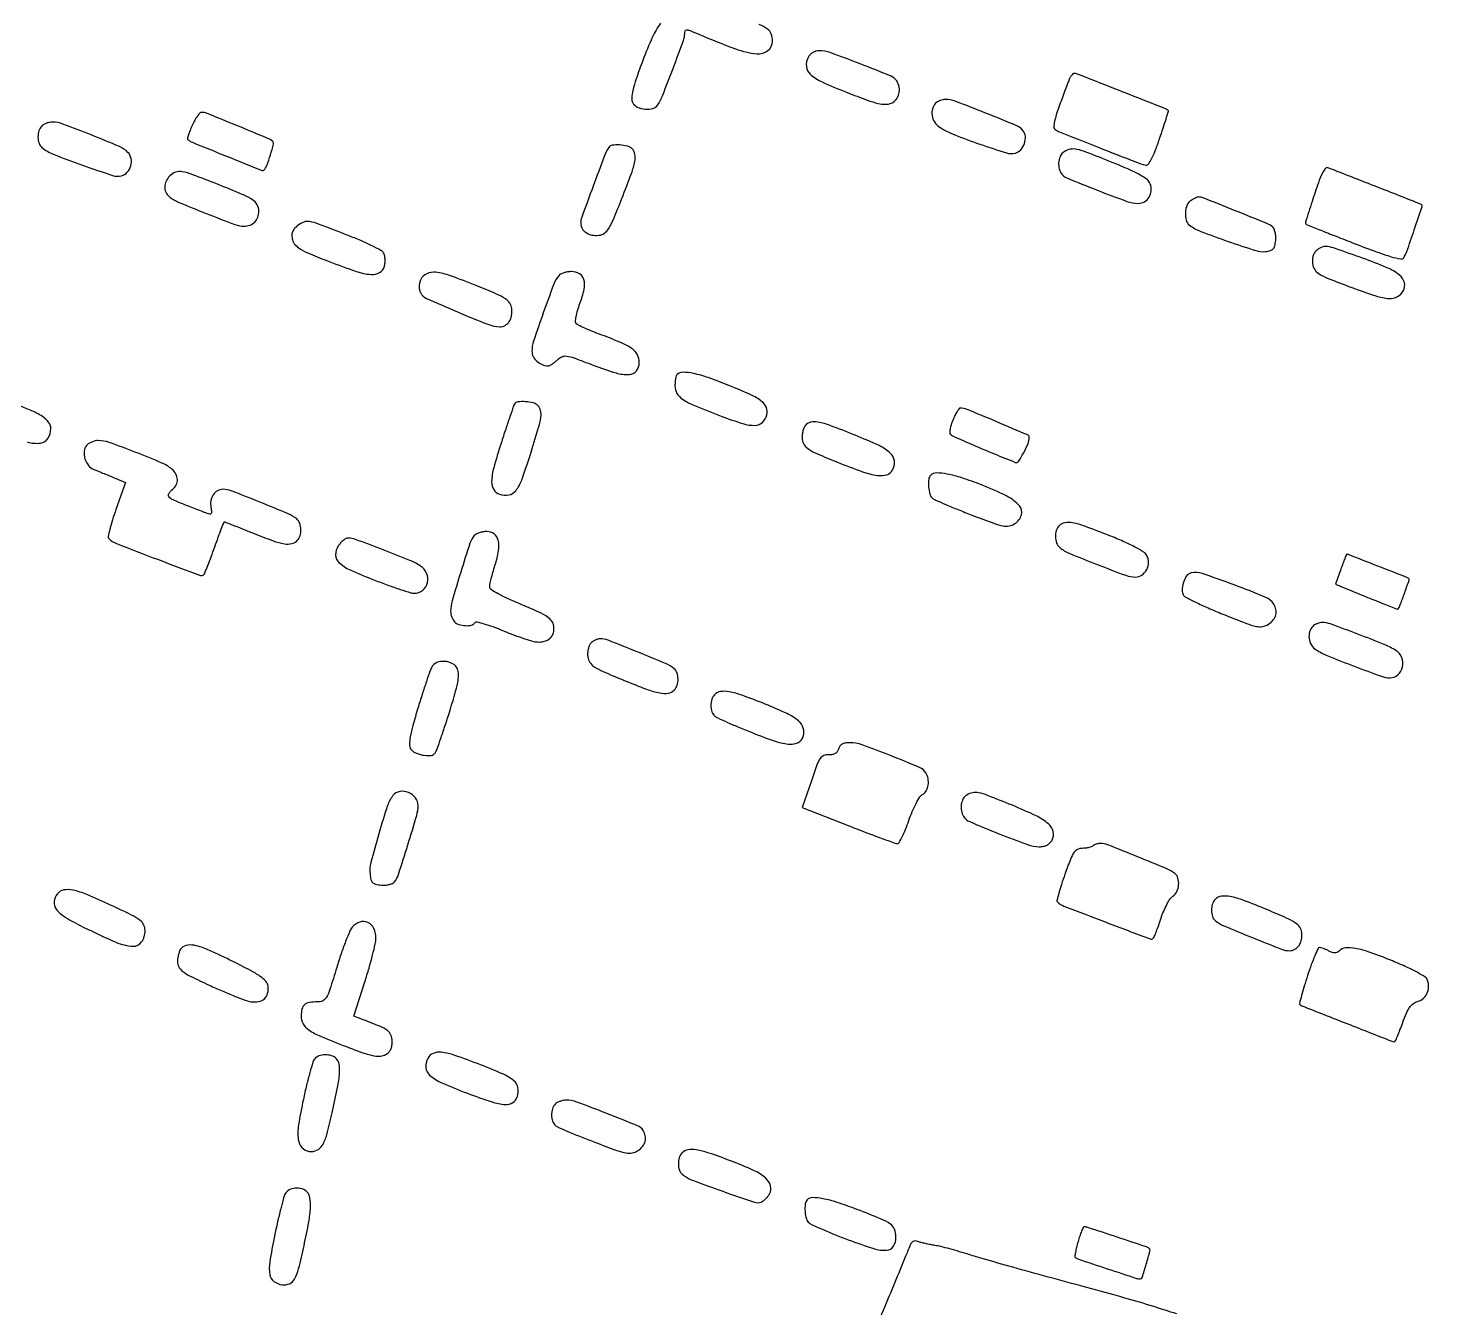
# Model space of a CAD drawing. Header units: metres. Extents: x 244 to 6504, y 133 to 4776.
# Drawn here: x 2647.4 to 2932.9, y 2504.1 to 2765.1 of the extents above; entities that cross this region are included whole.
import ezdxf

# ---------------------------------------------------------------- set-up
doc = ezdxf.new("R2010")
doc.units = ezdxf.units.M
doc.header["$MEASUREMENT"] = 0

msp = doc.modelspace()

# ---------------------------------------------------------------- linework, layer by layer
for points in [[(3073.43, 1797.58, -0.000015), (3212.47, 1744.26, -0.000001), (3356.48, 1689.04, -0.090549)], [(3360.94, 1697.34, -0.000001), (3222.9, 1750.06, -0.000075), (3098.13, 1797.73, -0.00214)], [(2390.74, 4302.36, -0.000001), (2436.6, 4383.87, -0.253439)], [(5649.78, 2908.29, -0.000001), (5592.12, 2927.27, -0.000136)], [(1770.95, 4232.21, -0.000001), (1756.31, 4203.53, -0.092463)], [(2358.85, 2292.47, -0.000002), (2402.87, 2275.77, -0.000001), (2455, 2255.99, -0.000469)], [(2661.8, 3304.26, -0.000001), (2697.55, 3290.75, -0.000089)], [(2166.88, 2385.74, -0.000003), (2059.01, 2428.09, -0.099946)], [(2836.31, 1902.63, -0.000001), (2798.12, 1918.05, -0.081722)], [(2297.42, 3562.08, -0.000023), (2063.26, 3651.71, -0.089134)], [(1593.92, 2905.57, -0.000004), (1514.48, 2912.51, -0.000011)], [(3110.93, 3253.38, 0.000013), (3012.15, 3290.74, 0.000016), (2894.73, 3335.15, 0.000013), (2769.32, 3382.57, -0.00051)], [(3277.66, 3166.01, -0.000003), (3312.3, 3149.56, -0.000078)], [(1857.04, 2862.14, 0.000008), (1895.3, 2965.72, 0.303576)], [(1986.93, 2957.13, 0.000002), (2009.06, 2948.59, 0.092301)], [(2910.82, 2101.23, -0.000002), (2871.64, 2116.15, -0.08954)], [(1989.74, 2610.17, -0.000005), (1937.37, 2630.58, -0.000013)], [(2835.59, 1257.96, 0.000001), (2811.6, 1266.94)], [(2724.87, 2153.38, -0.00001), (2851.52, 2105.29, -0.308463)], [(3020.53, 2505.4, -0.000009), (3041.92, 2560.53, -0.000258)], [(2487.51, 2262.24, 0.000015), (2352.21, 2313.65, 0.000934)], [(3433.83, 1894.18, -0.000012), (3289.85, 1953, -0.000025)], [(2592.86, 1267.89, -0.000002), (2552.45, 1283.32, -0.105537)], [(2776.33, 2766.04, 0.051826), (2774.64, 2763.14, 0.016037), (2772.72, 2758.46, 0.005915), (2771.36, 2754.66, 0.024993), (2770.68, 2752.34, 0.042144), (2770.45, 2750.79, 0.140056), (2770.66, 2749.8, 0.166434), (2771.59, 2748.93, 0.082403), (2773.18, 2748.52, 0.084452), (2774.77, 2748.64, 0.191832), (2775.73, 2749.34, 0.047214), (2776.76, 2751.35, 0.003936), (2778.87, 2756.81, 0.002565), (2780.99, 2762.48, 0.087599), (2781.24, 2763.89, -0.099997), (2781.36, 2764.46, -0.310223), (2781.68, 2764.67, -0.087023), (2782.34, 2764.53, -0.006087), (2784.12, 2763.79, 0.012309), (2791.61, 2760.79, 0.065259), (2795.91, 2759.81, 0.1866), (2798.17, 2760.44, 0.236238), (2799.13, 2762.36, 0.085344), (2798.87, 2763.85, 0.157232), (2798.13, 2764.83, 0.053921), (2796.42, 2765.76, 0.00352)], [(2866.01, 2463, -0.000019), (2871.93, 2477.91, -0.000031), (2876.97, 2490.58, -0.000004), (2881.46, 2501.9, -0.002664)], [(2874.35, 2096.45, 0.000005), (2911.92, 2082.18, 0.000032)], [(2647.24, 2680.67, 0.104707), (2649.97, 2680.42, 0.224392), (2651.48, 2681.36, 0.143547), (2652.07, 2683.38, 0.161922), (2651.63, 2684.7, 0.093525), (2650.38, 2685.84, 0.04009), (2647.86, 2687.14, 0.006023), (2642.58, 2689.27, 0.013281)], [(2862.15, 2119.97, -0.000008), (2820.04, 2135.87, -0.000412)], [(2886.3, 2459.75, 0.000069), (2870.02, 2416.96, 0.000028), (2853.57, 2373.71, 0.295366)], [(2881.5, 2502.9, 0.002431), (2876.85, 2504.38, 0.006956), (2870.93, 2506.14, 0.002922), (2862.92, 2508.35, -0.00111), (2855.28, 2510.42, -0.001327), (2848.08, 2512.42, -0.001141), (2842.03, 2514.13, -0.008743), (2839.21, 2514.98, 0.006628), (2837.26, 2515.58, 0.006141), (2835.25, 2516.15, 0.006138), (2833.45, 2516.61, 0.020419), (2832.25, 2516.85, -0.010097), (2831.28, 2517.02, -0.008978), (2830.28, 2517.24, -0.009048), (2829.38, 2517.46, -0.027243), (2828.78, 2517.66, 0.085785), (2828.22, 2517.78, 0.150232), (2827.76, 2517.66, 0.118047), (2827.37, 2517.27, 0.042656), (2827.03, 2516.56, -0.00588), (2826.55, 2515.35, -0.000035), (2822.02, 2504.38, -0.000148), (2816.84, 2491.86, -0.000094), (2810.8, 2477.29, 0.000672)]]:
    msp.add_lwpolyline(points, format="xyb")
for points in [[(2806.37, 2759.02, 0.154459), (2806.03, 2757.18, 0.182105), (2806.84, 2755.62, 0.076259), (2809.26, 2754.05, 0.012921), (2814.35, 2751.91, 0.005308), (2818.43, 2750.36, 0.028858), (2820.69, 2749.68, 0.056294), (2822.19, 2749.49, 0.110067), (2823.36, 2749.74, 0.119975), (2824.34, 2750.5, 0.108214), (2824.9, 2751.66, 0.102774), (2824.94, 2753, 0.098107), (2824.44, 2754.26, 0.155229), (2823.29, 2755.23, 0.00413), (2817.03, 2757.73, 0.006083), (2810.91, 2760.03, 0.087116), (2808.63, 2760.43, 0.07899), (2807.99, 2760.33, 0.060667), (2807.34, 2760.03, 0.059739), (2806.78, 2759.58, 0.070882)], [(2859.49, 2754.31, -0.000032), (2859.19, 2753.49, -0.000007), (2858.67, 2752.1, -0.000008), (2858.08, 2750.51, -0.000007), (2857.49, 2748.9, 0.014862), (2856.97, 2747.37, 0.022142), (2856.62, 2746, 0.01847), (2856.43, 2744.88, 0.243447), (2856.57, 2744.5, 0.092468), (2857.42, 2743.96, 0.000646), (2865.48, 2740.76, 0.001377), (2873.16, 2737.74, 0.038541), (2875.22, 2737.12, 0.298414), (2875.73, 2737.31, 0.036789), (2876.38, 2738.36, 0.028059), (2877.13, 2740.04, 0.010081), (2878.03, 2742.5, 0.003165), (2878.75, 2744.65, 0.005153), (2879.33, 2746.49, 0.001171), (2879.81, 2748.09, 0.283245), (2879.77, 2748.23, 0.095518), (2879.19, 2748.6, 0.00025), (2870.23, 2752.14, 0.000254), (2861.27, 2755.67, 0.093868), (2860.58, 2755.8, 0.193195), (2860.33, 2755.7, 0.044208), (2860.04, 2755.36, 0.039474), (2859.74, 2754.88, 0.029625)], [(2832.38, 2749.7, 0.128356), (2831.74, 2748.6, 0.105179), (2831.65, 2747.23, 0.101573), (2832.13, 2745.9, 0.111418), (2833.08, 2744.92, 0.048971), (2836.12, 2743.33, 0.012199), (2841.39, 2741.37, 0.007857), (2846.79, 2739.59, 0.13776), (2848.62, 2739.54, 0.149577), (2849.73, 2740.21, 0.101746), (2850.48, 2741.5, 0.102418), (2850.66, 2742.97, 0.153661), (2850.17, 2744.16, 0.120956), (2848.81, 2745.17, 0.004099), (2842.57, 2747.72, 0.005018), (2836.39, 2750.12, 0.090273), (2834.31, 2750.5, 0.058861), (2833.82, 2750.44, 0.038998), (2833.28, 2750.26, 0.039037), (2832.77, 2750.01, 0.059632)], [(2680.88, 2745.19, 0.010769), (2680.44, 2744.16, 0.017017), (2680.12, 2743.25, 0.01123), (2679.89, 2742.5, 0.297893), (2679.95, 2742.32, 0.073386), (2680.91, 2741.75, 0.000814), (2687.88, 2738.92, 0.000261), (2695.16, 2735.98, 0.310685), (2695.46, 2736.05, 0.095011), (2696.09, 2737.05, 0.016507), (2696.83, 2739.16, 0.010387), (2697.46, 2741.35, 0.287501), (2697.3, 2741.9, 0.079432), (2696.16, 2742.6, 0.001683), (2690.08, 2745.12, 0.001426), (2683.91, 2747.63, 0.09672), (2682.81, 2747.85, 0.208844), (2682.45, 2747.69, 0.029637), (2681.94, 2747.07, 0.029606), (2681.39, 2746.21, 0.021228)], [(2650.21, 2745.06, 0.121849), (2649.64, 2744.11, 0.07844), (2649.45, 2742.81, 0.079896), (2649.67, 2741.55, 0.137466), (2650.27, 2740.68, 0.079765), (2652.57, 2739.32, 0.008139), (2658.51, 2737.1, 0.005814), (2664.67, 2734.99, 0.140833), (2666.47, 2734.92, 0.151706), (2667.65, 2735.63, 0.115153), (2668.37, 2736.96, 0.114845), (2668.43, 2738.48, 0.150336), (2667.79, 2739.7, 0.095677), (2666.05, 2740.87, 0.005999), (2660.32, 2743.24, 0.006294), (2654.54, 2745.46, 0.08842), (2652.37, 2745.86, 0.050523), (2651.79, 2745.8, 0.038177), (2651.18, 2745.63, 0.039089), (2650.62, 2745.37, 0.069231)], [(2765.76, 2740.69, 0.047477), (2764.86, 2738.88, 0.002484), (2762.58, 2732.8, 0.001555), (2760.27, 2726.48, 0.086274), (2760.05, 2725.24, 0.133246), (2760.34, 2724.17, 0.11592), (2761.13, 2723.33, 0.099665), (2762.34, 2722.84, 0.075839), (2763.76, 2722.79, 0.124531), (2764.87, 2723.21, 0.100456), (2765.74, 2724.14, 0.0408), (2766.7, 2726, 0.00492), (2768.44, 2730.29, 0.004753), (2770.4, 2735.42, 0.038429), (2771.09, 2737.84, 0.097233), (2771.1, 2739.31, 0.151031), (2770.51, 2740.43, 0.136412), (2769.56, 2740.96, 0.046921), (2767.99, 2741.2, 0.045792), (2766.46, 2741.15, 0.226175)], [(2858.58, 2739.84, 0.140817), (2857.87, 2739.1, 0.084126), (2857.48, 2737.92, 0.079338), (2857.5, 2736.61, 0.099845), (2857.93, 2735.49, 0.153988), (2859.12, 2734.49, 0.004448), (2865.29, 2732, 0.006447), (2871.33, 2729.71, 0.087571), (2873.64, 2729.3, 0.127022), (2874.93, 2729.63, 0.130029), (2875.89, 2730.55, 0.122164), (2876.3, 2731.86, 0.104445), (2876.09, 2733.31, 0.140698), (2875.47, 2734.15, 0.03638), (2874.05, 2735.08, 0.024768), (2871.81, 2736.2, 0.007648), (2868.34, 2737.66, 0.003), (2863.18, 2739.7, 0.037515), (2861.18, 2740.31, 0.102091), (2859.88, 2740.33, 0.085391)], [(2676.3, 2734.88, 0.087437), (2675.57, 2733.85, 0.101501), (2675.29, 2732.68, 0.109871), (2675.5, 2731.58, 0.118617), (2676.16, 2730.7, 0.074215), (2678.04, 2729.56, 0.005191), (2683.76, 2727.24, 0.0046), (2689.57, 2725, 0.089549), (2691.46, 2724.66, 0.087268), (2692.68, 2724.88, 0.110931), (2693.64, 2725.49, 0.110304), (2694.25, 2726.46, 0.08552), (2694.47, 2727.69, 0.130066), (2694.12, 2729.01, 0.119374), (2693.15, 2730.04, 0.045027), (2691.07, 2731.14, 0.004825), (2686.01, 2733.21, 0.004715), (2681, 2735.15, 0.047525), (2678.85, 2735.74, 0.125918), (2677.49, 2735.63, 0.114104)], [(2911.19, 2735.43, 0.035604), (2910.38, 2733.52, 0.005701), (2909.09, 2729.67, 0.001408), (2907.75, 2725.44, 0.309789), (2907.86, 2725.05, 0.073504), (2908.07, 2724.94, 0.000228), (2910.84, 2723.83, 0.001299), (2913.99, 2722.58, 0.000812), (2917.68, 2721.14, 0.00453), (2922.32, 2719.38, 0.017848), (2925.23, 2718.43, 0.021539), (2927.15, 2717.96, 0.310087), (2927.77, 2718.22, 0.055781), (2928.39, 2719.5, 0.002777), (2929.92, 2723.91, 0.000749), (2931.54, 2728.68, 0.336212), (2931.44, 2728.98, 0.056256), (2930.87, 2729.28, 0.000125), (2921.73, 2732.88, 0.000077), (2912.49, 2736.51, 0.093841), (2912.09, 2736.59, 0.204121), (2911.94, 2736.52, 0.026018), (2911.7, 2736.25, 0.027054), (2911.44, 2735.87, 0.019411)], [(2884.42, 2729.91, 0.168581), (2883.63, 2728.99, 0.077575), (2883.28, 2727.44, 0.077877), (2883.42, 2725.86, 0.173318), (2884.09, 2724.87, 0.067918), (2886.45, 2723.57, 0.008465), (2891.96, 2721.55, 0.006687), (2897.61, 2719.68, 0.105764), (2899.62, 2719.48, 0.045349), (2900.59, 2719.68, 0.134992), (2901.16, 2720.04, 0.1248), (2901.49, 2720.66, 0.036181), (2901.67, 2721.74, 0.041217), (2901.69, 2722.57, 0.04219), (2901.56, 2723.39, 0.045807), (2901.33, 2724.08, 0.115209), (2901.01, 2724.5, 0.075784), (2899.84, 2725.2, 0.001545), (2893.44, 2727.81, 0.001144), (2886.91, 2730.43, 0.107684), (2885.91, 2730.6, 0.08513), (2885.72, 2730.56, 0.01128), (2885.33, 2730.39, 0.012805), (2884.88, 2730.17, 0.010428)], [(2702.41, 2724.79, 0.041832), (2701.69, 2724.11, 0.09173), (2701.31, 2723.46, 0.09814), (2701.19, 2722.75, 0.052951), (2701.32, 2721.86, 0.126062), (2701.86, 2720.86, 0.072081), (2702.95, 2719.98, 0.035252), (2704.92, 2718.99, 0.006197), (2708.76, 2717.45, 0.010595), (2714.29, 2715.44, 0.060664), (2717.34, 2714.8, 0.154555), (2719.08, 2715.19, 0.201803), (2720.05, 2716.48, 0.040735), (2720.18, 2717.23, 0.036524), (2720.18, 2718.01, 0.038418), (2720.09, 2718.72, 0.08676), (2719.88, 2719.22, 0.129692), (2719.35, 2719.71, 0.009037), (2717.51, 2720.66, 0.012346), (2715.24, 2721.7, 0.008959), (2712.66, 2722.76, 0.001929), (2706.62, 2725.08, 0.041875), (2704.8, 2725.6, 0.141393), (2703.64, 2725.5, 0.078784)], [(2910.16, 2719.83, 0.07809), (2909.66, 2719.33, 0.075336), (2909.33, 2718.69, 0.066533), (2909.18, 2717.92, 0.043651), (2909.2, 2717.01, 0.11075), (2909.62, 2715.81, 0.116767), (2910.5, 2714.93, 0.044041), (2912.34, 2714.01, 0.00428), (2916.98, 2712.23, 0.010178), (2922.07, 2710.44, 0.062593), (2924.79, 2709.91, 0.14321), (2926.48, 2710.28, 0.145469), (2927.69, 2711.51, 0.188669), (2927.89, 2713.18, 0.162343), (2926.92, 2714.67, 0.068885), (2924.36, 2716.19, 0.013762), (2919.39, 2718.12, 0.001537), (2913.82, 2720.08, 0.03831), (2912.26, 2720.5, 0.133712), (2911.26, 2720.41, 0.070803)], [(2727.5, 2713.8, 0.040692), (2727.22, 2713.03, 0.061392), (2727.12, 2712.32, 0.067743), (2727.19, 2711.66, 0.064899), (2727.44, 2711.03, 0.160811), (2728.65, 2709.93, 0.004865), (2734.94, 2707.17, 0.007087), (2741.11, 2704.64, 0.089268), (2743.57, 2704.15, 0.135636), (2744.64, 2704.42, 0.117529), (2745.48, 2705.21, 0.100099), (2745.97, 2706.42, 0.075033), (2746.02, 2707.86, 0.119243), (2745.61, 2708.97, 0.101558), (2744.71, 2709.85, 0.042303), (2742.92, 2710.81, 0.005272), (2738.85, 2712.51, 0.010414), (2733.49, 2714.55, 0.057446), (2730.49, 2715.25, 0.134021), (2728.67, 2714.96, 0.183004)], [(2755.58, 2714.56, 0.077395), (2754.53, 2712.72, 0.005144), (2752.43, 2706.99, 0.005019), (2750.44, 2701.2, 0.080466), (2750.11, 2699.17, 0.119656), (2750.37, 2698.08, 0.088667), (2751.12, 2697.1, 0.085619), (2752.19, 2696.42, 0.100095), (2753.38, 2696.18, 0.112379), (2753.73, 2696.26, 0.029781), (2754.24, 2696.54, 0.028659), (2754.79, 2696.94, 0.026023), (2755.32, 2697.41, -0.092792), (2756.24, 2698.04, -0.141387), (2757.2, 2698.17, -0.050881), (2758.7, 2697.79, -0.003942), (2762.58, 2696.34, 0.016997), (2767.25, 2694.73, 0.08784), (2769.95, 2694.4, 0.216487), (2771.39, 2695.15, 0.167854), (2771.97, 2696.84, 0.115759), (2771.6, 2698.4, 0.119103), (2770.58, 2699.62, 0.058987), (2768.51, 2700.8, 0.010502), (2764.35, 2702.46, -0.00623), (2762.53, 2703.16, -0.008414), (2760.91, 2703.85, -0.006033), (2759.57, 2704.46, -0.086398), (2759.15, 2704.76, -0.219865), (2758.99, 2705.17, -0.02489), (2759.13, 2706.19, -0.026219), (2759.43, 2707.46, -0.017764), (2759.89, 2708.87, 0.035561), (2760.75, 2711.8, 0.118907), (2760.71, 2713.79, 0.200779), (2759.82, 2714.95, 0.130319), (2758.16, 2715.39, 0.038853), (2757.37, 2715.33, 0.038696), (2756.61, 2715.14, 0.041495), (2755.96, 2714.88, 0.106419)], [(2779.7, 2694.41, 0.123818), (2779.53, 2694.12, 0.025804), (2779.39, 2693.55, 0.025615), (2779.29, 2692.85, 0.021754), (2779.26, 2692.11, 0.132207), (2779.67, 2690.57, 0.11647), (2780.82, 2689.36, 0.047962), (2783.23, 2688.08, 0.006229), (2788.65, 2685.94, 0.014798), (2793.11, 2684.39, 0.083253), (2795.6, 2684.04, 0.185674), (2797.08, 2684.65, 0.139357), (2797.98, 2686.19, 0.161995), (2797.89, 2687.67, 0.131929), (2796.92, 2688.94, 0.058349), (2794.71, 2690.27, 0.010312), (2790.24, 2692.19, 0.012006), (2786.07, 2693.77, 0.032389), (2783.02, 2694.62, 0.045538), (2780.85, 2694.87, 0.205562)], [(2746.56, 2688.37, 0.054897), (2746.36, 2687.97, 0.001083), (2745.62, 2685.82, 0.002576), (2744.77, 2683.3, 0.001724), (2743.83, 2680.41, 0.010941), (2742.33, 2675.39, 0.059865), (2741.9, 2672.59, 0.14118), (2742.32, 2670.95, 0.18512), (2743.52, 2670, 0.119259), (2745.41, 2669.87, 0.186892), (2746.8, 2670.69, 0.079174), (2748.02, 2672.9, 0.010786), (2749.73, 2677.93, 0.00339), (2751.4, 2683.39, 0.034455), (2751.93, 2685.7, 0.095565), (2751.88, 2687.06, 0.140434), (2751.3, 2688.1, 0.136371), (2750.36, 2688.63, 0.04619), (2748.78, 2688.87, 0.044919), (2747.25, 2688.82, 0.227902)], [(2835.89, 2685.13, 0.023297), (2835.54, 2684.16, 0.032729), (2835.32, 2683.27, 0.034236), (2835.24, 2682.55, 0.216446), (2835.38, 2682.21, 0.085335), (2836, 2681.81, 0.001241), (2840.04, 2680.05, 0.003728), (2844.36, 2678.22, 0.003987), (2848.61, 2676.5, 0.349438), (2849.24, 2676.69, 0.02355), (2850.29, 2678.39, 0.02996), (2851.2, 2680.27, 0.097504), (2851.46, 2681.61, 0.300008), (2851.15, 2682.08, 0.001099), (2844.84, 2684.77, 0.002433), (2838.78, 2687.3, 0.099525), (2837.39, 2687.57, 0.236847), (2837.15, 2687.45, 0.020365), (2836.75, 2686.85, 0.023436), (2836.31, 2686.06, 0.015904)], [(2805.79, 2683.96, 0.08315), (2805.5, 2683.47, 0.039045), (2805.29, 2682.75, 0.037282), (2805.19, 2681.95, 0.043006), (2805.21, 2681.18, 0.119243), (2805.62, 2680.07, 0.101558), (2806.51, 2679.19, 0.042303), (2808.3, 2678.23, 0.005272), (2812.38, 2676.53, 0.010574), (2817.5, 2674.58, 0.050233), (2820.54, 2673.83, 0.107882), (2822.44, 2673.97, 0.200448), (2823.61, 2674.93, 0.150551), (2823.97, 2676.77, 0.180555), (2823.19, 2678.33, 0.078247), (2820.86, 2679.91, 0.013835), (2816.01, 2682.02, 0.005501), (2810.87, 2684.02, 0.043041), (2808.4, 2684.71, 0.109855), (2806.9, 2684.67, 0.158458)], [(2659.36, 2679.96, 0.151105), (2658.86, 2678.75, 0.097563), (2659.02, 2677.23, 0.094996), (2659.75, 2675.85, 0.133809), (2660.87, 2675.04, -0.003724), (2661.6, 2674.75, -0.001368), (2662.63, 2674.33, -0.001356), (2663.76, 2673.88, -0.001628), (2664.82, 2673.44), (2667.3, 2672.4), (2665.35, 2666.9, 0.009335), (2664.64, 2664.76, 0.014473), (2664.11, 2662.89, 0.008683), (2663.75, 2661.33, 0.260291), (2663.86, 2660.96, 0.098141), (2665.45, 2659.95, 0.002262), (2673.79, 2656.74, 0.000983), (2682.56, 2653.44, 0.316069), (2683.23, 2653.62, 0.077942), (2683.46, 2654, 0.003255), (2684.07, 2655.48, 0.005561), (2684.75, 2657.24, 0.003916), (2685.48, 2659.25, -0.00219), (2686.19, 2661.22, -0.003606), (2686.81, 2662.87, -0.000556), (2687.37, 2664.33, -0.31013), (2687.45, 2664.38, -0.093933), (2687.55, 2664.36, -0.000165), (2689.23, 2663.7, -0.001236), (2691.12, 2662.95, -0.000764), (2693.33, 2662.06, 0.008379), (2697.39, 2660.5, 0.045314), (2699.67, 2659.9, 0.094345), (2701.16, 2659.93, 0.145456), (2702.28, 2660.54, 0.122205), (2702.87, 2661.51, 0.081261), (2703.05, 2662.81, 0.082282), (2702.8, 2664.08, 0.131841), (2702.17, 2664.97, 0.073585), (2700.44, 2666.02, 0.004233), (2694.69, 2668.39, 0.00362), (2688.83, 2670.69, 0.092135), (2687.15, 2671.01, 0.130098), (2686.04, 2670.71, 0.116829), (2685.16, 2669.89, 0.105417), (2684.68, 2668.69, 0.089454), (2684.7, 2667.33, -0.019912), (2684.83, 2666.44, -0.162586), (2684.74, 2666.05, -0.301195), (2684.48, 2665.92, -0.062312), (2683.95, 2666.06, 0.002092), (2683.33, 2666.31, 0.000372), (2682.17, 2666.77, 0.000402), (2680.81, 2667.3, 0.000363), (2679.39, 2667.85, -0.011355), (2677, 2668.84, -0.122518), (2676.17, 2669.48, -0.3202), (2676.14, 2670.14, -0.076495), (2676.91, 2671.01, 0.106864), (2677.63, 2671.92, 0.123773), (2677.86, 2673.01, 0.117101), (2677.55, 2674.12, 0.088948), (2676.75, 2675.11, 0.077147), (2674.72, 2676.36, 0.007555), (2669.37, 2678.54, 0.007135), (2663.94, 2680.56, 0.085852), (2661.75, 2680.94, 0.054796), (2661.09, 2680.87, 0.043097), (2660.4, 2680.65, 0.044417), (2659.79, 2680.33, 0.077473)], [(2831.37, 2673.88, 0.172833), (2830.97, 2673.03, 0.04581), (2830.95, 2671.51, 0.046002), (2831.22, 2670, 0.160702), (2831.75, 2669.19, 0.062271), (2832.36, 2668.82, 0.003301), (2834.45, 2667.91, 0.005148), (2836.95, 2666.87, 0.003722), (2839.76, 2665.76, 0.003932), (2844.22, 2664.07, 0.03984), (2846.12, 2663.53, 0.100611), (2847.36, 2663.54, 0.093716), (2848.53, 2664.02, 0.173873), (2849.86, 2665.78, 0.259842), (2849.47, 2667.61, 0.099418), (2846.88, 2669.62, 0.021625), (2841.69, 2671.92, 0.013774), (2837.74, 2673.34, 0.032624), (2834.72, 2674.12, 0.043137), (2832.52, 2674.34, 0.202871)], [(2857.56, 2663.59, 0.122205), (2856.97, 2662.61, 0.081261), (2856.79, 2661.32, 0.082282), (2857.03, 2660.05, 0.131841), (2857.67, 2659.15, 0.074518), (2859.62, 2657.97, 0.005701), (2865.32, 2655.67, 0.005138), (2871.12, 2653.47, 0.088189), (2873.11, 2653.12, 0.152433), (2874.41, 2653.52, 0.12184), (2875.39, 2654.63, 0.115696), (2875.77, 2656.11, 0.128555), (2875.42, 2657.54, 0.133461), (2874.78, 2658.22, 0.016166), (2872.99, 2659.24, 0.017009), (2870.62, 2660.38, 0.009976), (2867.7, 2661.6, 0.005957), (2862.8, 2663.47, 0.039849), (2860.28, 2664.18, 0.092153), (2858.72, 2664.19, 0.153897)], [(2710.66, 2659.46, 0.144632), (2710.11, 2657.63, 0.207569), (2710.77, 2656.1, 0.084154), (2713.04, 2654.58, 0.013305), (2718.01, 2652.51, 0.005168), (2720.77, 2651.47, 0.007015), (2723.29, 2650.6, 0.004873), (2725.41, 2649.92, 0.075237), (2726.16, 2649.81, 0.175642), (2727.85, 2650.42, 0.164569), (2728.81, 2651.99, 0.154094), (2728.65, 2653.9, 0.154436), (2727.42, 2655.37, 0.045503), (2725.2, 2656.52, 0.004856), (2719.79, 2658.67, 0.003159), (2714.16, 2660.79, 0.089053), (2712.63, 2661.07, 0.128772), (2712.21, 2660.96, 0.043511), (2711.68, 2660.6, 0.039863), (2711.13, 2660.07, 0.036312)], [(2738.33, 2661.57, 0.092184), (2737.49, 2660.03, 0.003919), (2735.61, 2654.12, 0.004683), (2733.85, 2648.26, 0.070724), (2733.55, 2646.16, 0.049574), (2733.61, 2645.57, 0.037927), (2733.78, 2644.95, 0.038915), (2734.04, 2644.38, 0.070126), (2734.34, 2643.98, 0.122771), (2735.26, 2643.43, 0.064468), (2736.57, 2643.21, 0.067073), (2737.82, 2643.32, 0.199738), (2738.5, 2643.81, -0.319064), (2738.88, 2643.98, -0.014812), (2740.33, 2643.61, -0.019391), (2742.15, 2643.01, -0.011031), (2744.31, 2642.16, 0.010574), (2746.52, 2641.28, 0.012141), (2748.66, 2640.54, 0.0113), (2750.5, 2640, 0.065859), (2751.5, 2639.87, 0.088988), (2752.96, 2640.13, 0.129627), (2754.03, 2640.88, 0.135683), (2754.56, 2642.03, 0.102006), (2754.5, 2643.43, 0.131216), (2753.98, 2644.35, 0.06204), (2752.92, 2645.21, 0.034304), (2751.07, 2646.19, 0.007831), (2747.81, 2647.58, -0.010409), (2745.26, 2648.68, -0.019605), (2743.25, 2649.69, -0.01666), (2741.78, 2650.57, -0.252028), (2741.51, 2651.07, -0.055076), (2741.56, 2651.63, -0.007722), (2741.82, 2652.75, -0.008743), (2742.17, 2654.07, -0.007328), (2742.58, 2655.46, 0.034405), (2743.32, 2658.5, 0.101757), (2743.24, 2660.64, 0.177362), (2742.4, 2661.9, 0.159025), (2740.9, 2662.39, 0.039435), (2740.13, 2662.33, 0.038545), (2739.37, 2662.15, 0.041203), (2738.73, 2661.88, 0.102807)], [(2914.94, 2654.72), (2913.85, 2651.68), (2915.94, 2650.81, 0.001762), (2920.41, 2648.98, 0.004187), (2923.74, 2647.65, 0.000904), (2926.46, 2646.6, 0.34783), (2926.65, 2646.66, 0.060248), (2927.07, 2647.47, 0.004095), (2927.96, 2649.92, 0.00132), (2928.89, 2652.56, 0.2962), (2928.83, 2652.8, 0.095664), (2928.54, 2652.99, 0.000137), (2922.51, 2655.34, 0.00014), (2916.49, 2657.69, 0.093178), (2916.14, 2657.76, 0.307097), (2916.09, 2657.72, 0.00093), (2915.75, 2656.86, 0.004668), (2915.37, 2655.88, 0.002847)], [(2884.42, 2653.95, 0.176745), (2883.58, 2653.41, 0.073671), (2882.93, 2652.22, 0.069772), (2882.62, 2650.8, 0.11089), (2882.8, 2649.57, 0.181152), (2883.22, 2649.1, 0.007039), (2885.32, 2648.02, 0.011748), (2887.9, 2646.82, 0.007938), (2890.89, 2645.56, 0.00361), (2895.7, 2643.68, 0.03716), (2897.74, 2643.07, 0.096995), (2899.04, 2643.04, 0.103091), (2900.22, 2643.5, 0.077318), (2901.18, 2644.37, 0.10772), (2901.7, 2645.39, 0.113231), (2901.73, 2646.51, 0.092321), (2901.29, 2647.61, 0.154454), (2899.65, 2648.98, 0.008049), (2893.21, 2651.52, 0.008599), (2886.72, 2653.83, 0.137806)], [(2909.22, 2643.05, 0.128097), (2908.58, 2641.94, 0.105571), (2908.49, 2640.58, 0.102272), (2908.97, 2639.25, 0.112715), (2909.92, 2638.29, 0.045807), (2912.29, 2637.06, 0.005751), (2917.66, 2634.95, 0.00394), (2923.23, 2632.88, 0.087059), (2924.92, 2632.58, 0.178172), (2926.59, 2633.2, 0.16359), (2927.53, 2634.77, 0.152283), (2927.37, 2636.68, 0.154712), (2926.15, 2638.14, 0.045807), (2923.78, 2639.37, 0.005751), (2918.41, 2641.48, 0.00394), (2912.84, 2643.55, 0.087059), (2911.15, 2643.85, 0.05917), (2910.66, 2643.79, 0.039014), (2910.12, 2643.61, 0.039022), (2909.61, 2643.36, 0.059321)], [(2762.07, 2639.58, 0.082471), (2761.78, 2639.09, 0.039264), (2761.57, 2638.38, 0.037529), (2761.46, 2637.58, 0.043619), (2761.49, 2636.82, 0.122289), (2761.9, 2635.73, 0.097463), (2762.81, 2634.84, 0.041253), (2764.62, 2633.87, 0.005376), (2768.66, 2632.15, 0.007685), (2773.45, 2630.26, 0.04103), (2776.15, 2629.49, 0.085624), (2777.88, 2629.44, 0.161424), (2779.12, 2630.07, 0.121695), (2779.7, 2631.02, 0.077303), (2779.89, 2632.31, 0.079015), (2779.68, 2633.57, 0.141183), (2779.09, 2634.43, 0.071511), (2777.36, 2635.47, 0.004019), (2771.57, 2637.87, 0.003331), (2765.65, 2640.23, 0.093222), (2764.02, 2640.53, 0.068861), (2763.52, 2640.46, 0.044573), (2762.97, 2640.25, 0.044166), (2762.45, 2639.94, 0.062164)], [(2729.68, 2634.74, 0.036515), (2729.34, 2633.96, 0.002848), (2728.61, 2631.81, 0.003873), (2727.76, 2629.23, 0.002951), (2726.88, 2626.4, 0.006454), (2725.85, 2622.86, 0.022671), (2725.32, 2620.56, 0.033424), (2725.15, 2618.99, 0.152498), (2725.38, 2618.12, 0.145739), (2726.25, 2617.34, 0.058725), (2727.78, 2616.84, 0.059283), (2729.34, 2616.72, 0.189131), (2730.28, 2617.13, 0.10709), (2730.58, 2617.59, 0.003124), (2731.37, 2619.75, 0.006148), (2732.26, 2622.34, 0.004183), (2733.22, 2625.29, 0.00581), (2734.4, 2629.23, 0.02388), (2734.98, 2631.65, 0.039893), (2735.15, 2633.29, 0.113748), (2734.92, 2634.4, 0.162479), (2733.93, 2635.46, 0.10915), (2732.32, 2635.93, 0.112225), (2730.71, 2635.67, 0.178606)], [(2787.34, 2629.14, 0.121707), (2786.76, 2628.19, 0.077289), (2786.57, 2626.89, 0.078919), (2786.78, 2625.64, 0.140234), (2787.37, 2624.78, 0.064604), (2787.98, 2624.39, 0.003738), (2789.99, 2623.48, 0.005633), (2792.4, 2622.44, 0.004109), (2795.11, 2621.34, 0.013556), (2799.86, 2619.6, 0.064239), (2802.7, 2619.03, 0.144481), (2804.41, 2619.41, 0.191696), (2805.41, 2620.64, 0.15701), (2805.41, 2622.33, 0.138984), (2804.42, 2623.79, 0.066515), (2802.1, 2625.28, 0.013849), (2797.66, 2627.21, 0.007872), (2792.96, 2629.01, 0.0413), (2790.29, 2629.74, 0.085269), (2788.57, 2629.77, 0.158885)], [(2812.58, 2618.06, -0.083973), (2812.33, 2617.5, -0.114886), (2811.92, 2617.12, -0.098641), (2811.34, 2616.92, -0.049531), (2810.57, 2616.9, 0.116877), (2809.58, 2616.74, 0.148352), (2808.86, 2616.15, 0.058197), (2808.19, 2614.82, 0.006415), (2807.05, 2611.58), (2805.2, 2606.15), (2814.52, 2602.48, 0.002562), (2818.14, 2601.07, 0.003858), (2821.31, 2599.88, 0.001583), (2824.04, 2598.89, 0.086211), (2824.58, 2598.8, 0.266695), (2824.94, 2599.01, 0.016035), (2825.57, 2600.17, 0.020568), (2826.25, 2601.68, 0.013437), (2826.92, 2603.48, -0.017126), (2827.62, 2605.33, -0.02191), (2828.4, 2606.98, -0.021214), (2829.15, 2608.28, -0.12827), (2829.72, 2608.8, 0.144098), (2830.46, 2609.53, 0.089326), (2830.86, 2610.7, 0.082881), (2830.84, 2612.03, 0.096723), (2830.39, 2613.2, 0.152317), (2829.08, 2614.31, 0.005994), (2823.19, 2616.72, 0.008418), (2817.38, 2618.9, 0.085875), (2814.86, 2619.34, 0.040586), (2813.95, 2619.26, 0.087461), (2813.3, 2619.03, 0.109602), (2812.85, 2618.63, 0.092043)], [(2721.78, 2608.57, 0.092206), (2720.69, 2606.56, 0.0074), (2718.91, 2600.76, 0.007605), (2717.3, 2594.92, 0.087743), (2717.12, 2592.56, 0.036184), (2717.31, 2591.46, 0.136879), (2717.65, 2590.85, 0.136673), (2718.26, 2590.51, 0.036033), (2719.36, 2590.32, 0.041113), (2720.2, 2590.31, 0.042751), (2721.01, 2590.43, 0.046618), (2721.69, 2590.67, 0.118922), (2722.09, 2590.98, 0.089729), (2722.91, 2592.5, 0.003563), (2724.83, 2598.54, 0.004185), (2726.63, 2604.52, 0.071136), (2726.92, 2606.55, 0.166647), (2726.38, 2608.14, 0.135012), (2724.93, 2609.22, 0.139251), (2723.17, 2609.39, 0.179455)], [(2838.71, 2608.68, 0.140837), (2838, 2607.94, 0.083912), (2837.61, 2606.76, 0.079302), (2837.62, 2605.46, 0.100899), (2838.06, 2604.33, 0.15042), (2839.33, 2603.25, 0.005538), (2845.25, 2600.8, 0.007703), (2851.09, 2598.57, 0.087901), (2853.5, 2598.14, 0.051191), (2854.36, 2598.23, 0.069369), (2855.09, 2598.49, 0.075097), (2855.68, 2598.92, 0.074627), (2856.12, 2599.51, 0.18648), (2856.33, 2601.22, 0.153074), (2855.36, 2602.8, 0.068456), (2852.83, 2604.46, 0.014703), (2848.01, 2606.58, 0.002639), (2842.98, 2608.59, 0.038089), (2841.14, 2609.15, 0.108281), (2839.95, 2609.16, 0.07969)], [(2864.43, 2598.3, -0.109129), (2864.13, 2598.11, -0.030499), (2863.59, 2597.95, -0.029228), (2862.94, 2597.84, -0.027029), (2862.26, 2597.81, 0.11733), (2861.28, 2597.57, 0.129039), (2860.56, 2596.93, 0.055284), (2859.85, 2595.57, 0.007289), (2858.72, 2592.52, 0.00707), (2858.02, 2590.47, 0.011132), (2857.49, 2588.69, 0.005331), (2857.1, 2587.19, 0.263746), (2857.18, 2586.9, 0.10438), (2858.51, 2586.03, 0.001615), (2867.13, 2582.73, 0.000741), (2876.1, 2579.34, 0.302308), (2876.72, 2579.48, 0.090306), (2876.93, 2579.81, 0.006039), (2877.36, 2580.86, 0.008543), (2877.83, 2582.14, 0.006284), (2878.31, 2583.56, -0.021197), (2878.85, 2585.02, -0.022899), (2879.5, 2586.39, -0.023187), (2880.16, 2587.51, -0.093406), (2880.71, 2588.07, 0.12626), (2881.52, 2589.03, 0.091964), (2881.89, 2590.38, 0.095333), (2881.75, 2591.73, 0.149952), (2881.1, 2592.68, 0.071109), (2879.48, 2593.66, 0.003309), (2873.52, 2596.1, 0.0027), (2867.44, 2598.52, 0.093379), (2865.93, 2598.8, 0.04341), (2865.51, 2598.76, 0.036383), (2865.08, 2598.65, 0.037874), (2864.69, 2598.49, 0.077983)], [(2653.42, 2588.57, 0.147605), (2652.74, 2586.95, 0.193861), (2653.17, 2585.41, 0.092818), (2655, 2583.79, 0.02041), (2658.69, 2581.77, 0.012414), (2665.34, 2578.68, 0.087948), (2668.79, 2577.86, 0.261263), (2670.56, 2578.72, 0.15308), (2671.28, 2581.03, 0.112934), (2671, 2582.23, 0.121094), (2670.23, 2583.17, 0.045969), (2668.54, 2584.2, 0.004582), (2664.26, 2586.25, 0.009552), (2659.42, 2588.39, 0.046883), (2656.57, 2589.29, 0.097542), (2654.72, 2589.32, 0.17691)], [(2889.35, 2587.41, 0.121666), (2888.78, 2586.45, 0.077337), (2888.58, 2585.16, 0.079235), (2888.79, 2583.91, 0.143389), (2889.39, 2583.06, 0.069224), (2891.12, 2582.02, 0.003879), (2896.94, 2579.61, 0.00313), (2902.89, 2577.24, 0.093454), (2904.48, 2576.94, 0.127455), (2905.58, 2577.23, 0.117718), (2906.44, 2578.02, 0.102308), (2906.94, 2579.21, 0.076466), (2906.99, 2580.65, 0.12225), (2906.57, 2581.74, 0.096291), (2905.67, 2582.62, 0.041188), (2903.87, 2583.61, 0.005485), (2899.88, 2585.32, 0.008414), (2895.16, 2587.2, 0.041676), (2892.41, 2587.99, 0.084029), (2890.62, 2588.04, 0.162752)], [(2713.51, 2581.74, 0.081651), (2713, 2580.93, 0.008516), (2712.15, 2578.85, 0.010386), (2711.22, 2576.3, 0.00814), (2710.33, 2573.51, -0.004135), (2708.94, 2569.08, -0.050077), (2708.23, 2567.45, -0.150089), (2707.48, 2566.73, -0.123619), (2706.39, 2566.49, 0.044883), (2704.77, 2566.39, 0.139516), (2703.78, 2565.94, 0.156512), (2703.25, 2565.08, 0.061155), (2703.08, 2563.67, 0.126968), (2703.49, 2562.06, 0.117354), (2704.64, 2560.8, 0.050533), (2707.04, 2559.49, 0.007051), (2712.3, 2557.38, 0.006865), (2715.64, 2556.14, 0.031252), (2717.63, 2555.58, 0.056263), (2719, 2555.43, 0.105001), (2720.08, 2555.67, 0.062782), (2720.8, 2556.12, 0.095212), (2721.28, 2556.68, 0.085748), (2721.54, 2557.42, 0.042679), (2721.62, 2558.41, 0.092146), (2721.38, 2559.75, 0.144549), (2720.67, 2560.67, 0.06017), (2719.12, 2561.53, 0.006234), (2715.22, 2563.07), (2713.79, 2563.62), (2716.05, 2570.59, 0.007207), (2716.92, 2573.4, 0.008628), (2717.65, 2576.07, 0.007588), (2718.19, 2578.33, 0.055024), (2718.31, 2579.44, 0.105979), (2717.88, 2581.46, 0.1771), (2716.68, 2582.69, 0.196602), (2715.07, 2582.78, 0.128937)], [(2678.7, 2577.47, 0.087831), (2678.39, 2577.03, 0.036454), (2678.14, 2576.36, 0.034638), (2677.96, 2575.58, 0.037699), (2677.9, 2574.8, 0.11308), (2678.17, 2573.65, 0.118627), (2678.91, 2572.75, 0.047579), (2680.5, 2571.76, 0.005325), (2684.36, 2569.91, 0.006943), (2686.98, 2568.73, 0.007988), (2689.52, 2567.68, 0.007279), (2691.69, 2566.86, 0.045097), (2692.84, 2566.55, 0.087112), (2694.42, 2566.56, 0.142322), (2695.6, 2567.16, 0.147247), (2696.26, 2568.27, 0.095612), (2696.34, 2569.78, 0.154169), (2695.89, 2570.71, 0.05325), (2694.75, 2571.7, 0.029851), (2692.73, 2572.92, 0.006783), (2689.17, 2574.75, 0.008093), (2684.43, 2576.99, 0.042969), (2681.72, 2577.95, 0.091036), (2679.97, 2578.08, 0.170867)], [(2908.18, 2571.92, 0.004933), (2907.49, 2569.72, 0.00789), (2906.94, 2567.83, 0.002765), (2906.52, 2566.21, 0.265454), (2906.58, 2565.99, 0.102946), (2907.02, 2565.7, 0.000152), (2916.19, 2562.09, 0.000166), (2925.33, 2558.5, 0.09372), (2925.9, 2558.39, 0.297795), (2926.03, 2558.47, 0.002764), (2926.49, 2559.54, 0.00809), (2927, 2560.8, 0.005004), (2927.56, 2562.3, -0.015745), (2928.34, 2564.24, -0.049975), (2929.02, 2565.45, -0.077284), (2929.74, 2566.2, -0.101351), (2930.59, 2566.6, 0.112207), (2931.71, 2567.17, 0.107544), (2932.5, 2568.18, 0.101202), (2932.83, 2569.48, 0.088556), (2932.64, 2570.87, 0.168323), (2932.14, 2571.54, 0.022315), (2930.61, 2572.48, 0.020576), (2928.42, 2573.58, 0.009346), (2925.48, 2574.85, 0.010839), (2920.91, 2576.6, 0.039971), (2917.93, 2577.41, 0.069634), (2915.91, 2577.5, 0.174659), (2914.6, 2576.88, -0.086488), (2914.18, 2576.59, -0.110523), (2913.73, 2576.49, -0.086646), (2913.19, 2576.58, -0.036435), (2912.52, 2576.88, 0.015816), (2911.96, 2577.16, 0.016991), (2911.4, 2577.39, 0.016763), (2910.9, 2577.56, 0.073416), (2910.6, 2577.6, 0.292671), (2910.31, 2577.42, 0.007329), (2909.65, 2575.93, 0.013462), (2908.93, 2574.1, 0.008482)], [(2705.84, 2554.88, 0.099367), (2705.49, 2554.24, 0.005937), (2704.87, 2552.1, 0.008729), (2704.19, 2549.53, 0.006321), (2703.53, 2546.63, 0.013645), (2702.55, 2541.43, 0.068264), (2702.49, 2538.47, 0.155787), (2703.23, 2536.83, 0.179194), (2704.75, 2536.03, 0.139102), (2706.28, 2536.26, 0.154032), (2707.39, 2537.25, 0.067783), (2708.31, 2539.43, 0.010969), (2709.42, 2543.91, 0.006099), (2710.51, 2549.06, 0.030832), (2710.91, 2551.97, 0.059489), (2710.82, 2553.8, 0.156465), (2710.23, 2554.95, 0.121899), (2709.27, 2555.53, 0.078854), (2707.98, 2555.71, 0.080255), (2706.71, 2555.49, 0.136633)], [(2728.87, 2555, 0.151612), (2728.5, 2553.11, 0.186891), (2729.32, 2551.53, 0.077928), (2731.77, 2549.98, 0.012999), (2736.96, 2547.88, 0.010083), (2741.98, 2546.11, 0.062682), (2744.66, 2545.59, 0.158222), (2746.21, 2545.98, 0.177649), (2747.15, 2547.19, 0.124701), (2747.25, 2549, 0.168827), (2746.44, 2550.41, 0.075024), (2744.31, 2551.75, 0.011494), (2739.66, 2553.67, 0.008075), (2734.37, 2555.61, 0.053237), (2731.63, 2556.24, 0.131502), (2729.98, 2556.01, 0.171328)], [(2754.88, 2545.67, 0.121707), (2754.3, 2544.72, 0.077289), (2754.11, 2543.43, 0.078919), (2754.32, 2542.17, 0.14023), (2754.91, 2541.31, 0.068387), (2755.53, 2540.93, 0.003736), (2757.61, 2540.02, 0.00575), (2760.12, 2538.99, 0.004165), (2762.94, 2537.89, 0.003989), (2767.38, 2536.24, 0.039004), (2769.31, 2535.71, 0.097568), (2770.55, 2535.71, 0.095862), (2771.71, 2536.19, 0.077453), (2772.67, 2537.05, 0.107739), (2773.19, 2538.08, 0.113163), (2773.22, 2539.19, 0.092232), (2772.77, 2540.3, 0.154877), (2771.65, 2541.24, 0.003886), (2765.39, 2543.75, 0.005713), (2759.28, 2546.08, 0.088081), (2757.07, 2546.47, 0.049228), (2756.48, 2546.41, 0.037864), (2755.85, 2546.23, 0.038886), (2755.28, 2545.98, 0.070566)], [(2780.71, 2535.74, 0.121707), (2780.14, 2534.78, 0.077289), (2779.95, 2533.49, 0.078919), (2780.16, 2532.23, 0.14023), (2780.75, 2531.37, 0.081653), (2782.84, 2530.15, 0.006242), (2788.99, 2527.89, 0.00375), (2795.44, 2525.66, 0.174606), (2796.8, 2525.69, 0.067529), (2797.25, 2525.94, 0.034531), (2797.74, 2526.35, 0.033551), (2798.19, 2526.86, 0.042791), (2798.53, 2527.38, 0.190624), (2798.72, 2529.04, 0.151244), (2797.75, 2530.58, 0.070144), (2795.28, 2532.16, 0.016556), (2790.75, 2534.05, 0.007784), (2786.17, 2535.7, 0.04104), (2783.58, 2536.36, 0.084503), (2781.91, 2536.36, 0.154962)], [(2699.82, 2527.35, 0.056465), (2699.49, 2526.53, 0.004833), (2698.91, 2524.31, 0.00634), (2698.27, 2521.65, 0.004871), (2697.65, 2518.73, 0.011037), (2696.69, 2513.47, 0.079076), (2696.69, 2510.89, 0.194615), (2697.52, 2509.53, 0.131597), (2699.23, 2508.84, 0.133888), (2700.71, 2509.06, 0.163909), (2701.74, 2509.99, 0.06564), (2702.57, 2512.1, 0.008568), (2703.67, 2516.81, 0.007886), (2704.64, 2521.65, 0.031682), (2704.99, 2524.64, 0.054627), (2704.88, 2526.59, 0.1566), (2704.27, 2527.79, 0.125609), (2703.21, 2528.41, 0.095992), (2701.87, 2528.54, 0.099512), (2700.62, 2528.16, 0.147414)], [(2806.19, 2526.15, 0.172942), (2805.79, 2525.31, 0.045563), (2805.78, 2523.78, 0.045854), (2806.04, 2522.27, 0.154944), (2806.58, 2521.44, 0.068293), (2807.19, 2521.06, 0.003772), (2809.27, 2520.15, 0.005781), (2811.76, 2519.12, 0.004192), (2814.56, 2518.03, 0.013027), (2819.77, 2516.21, 0.092228), (2822.42, 2515.87, 0.247588), (2823.77, 2516.68, 0.136631), (2824.3, 2518.59, 0.096055), (2824, 2520.14, 0.144525), (2823.15, 2521.21, 0.056615), (2821.26, 2522.24, 0.005348), (2816.35, 2524.19, 0.011728), (2812.31, 2525.63, 0.031979), (2809.38, 2526.39, 0.045042), (2807.3, 2526.6, 0.201822)], [(2861.39, 2517.63, 0.009227), (2861.09, 2516.47, 0.014276), (2860.87, 2515.45, 0.008516), (2860.74, 2514.61, 0.256268), (2860.81, 2514.41, 0.098172), (2861.34, 2514.11, 0.000469), (2867.36, 2512.12, 0.000569), (2873.33, 2510.15, 0.07933), (2874.06, 2510.03, 0.325841), (2874.48, 2510.33, 0.00612), (2875.3, 2513.02, 0.006388), (2876.06, 2515.72, 0.287378), (2875.9, 2516.26, 0.098172), (2875.36, 2516.56, 0.000469), (2869.35, 2518.55, 0.000569), (2863.38, 2520.52, 0.07933), (2862.64, 2520.63, 0.288517), (2862.44, 2520.51, 0.01318), (2862.11, 2519.75, 0.01854), (2861.74, 2518.78, 0.011845)]]:
    msp.add_lwpolyline(points, format="xyb", close=True)

doc.saveas('drawing.dxf')
